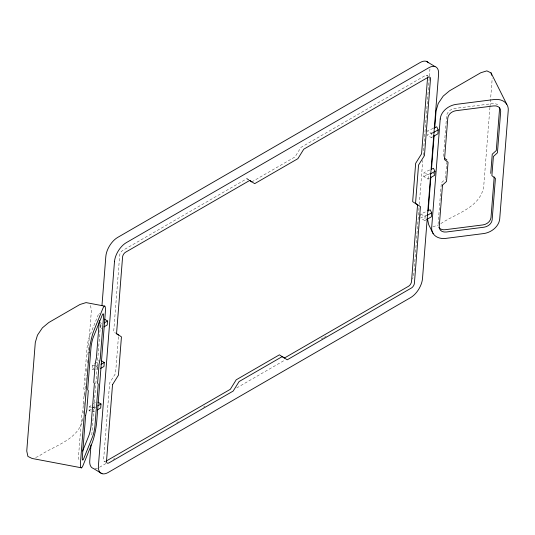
<?xml version="1.0" encoding="UTF-8"?>
<svg xmlns="http://www.w3.org/2000/svg" width="535" height="535" viewBox="0 0 535 535"><rect width="100%" height="100%" fill="white"/><g stroke="black" fill="none" stroke-linecap="round" stroke-linejoin="round"><path stroke-width="0.4" stroke-dasharray="2.67 2.01" d="M83.279 413.595L83.607 409.456M83.928 405.309L84.256 401.17M84.65 396.201L84.911 392.884M85.232 388.744L85.627 383.776M85.888 380.459L86.275 375.49M86.603 371.35L86.931 367.204M87.252 363.064L87.579 358.925M87.907 354.779L91.425 310.053L90.261 304.636M95.752 407.035L94.441 407.797L94.127 411.783L89.064 410.827L89.378 406.834L92.709 404.36M95.223 369.886L92.328 369.337L92.642 365.345L93.973 364.355M91.779 434.975L100.667 322.05M97.644 367.104L97.39 370.294L95.946 370.019M100.968 324.812L100.654 328.804L101.971 328.042M118.436 336.776L115.553 373.41L109.648 382.92L103.623 459.518A3.959 2.08 -58.8 0 0 105.248 461.471M419.025 207.727L413.863 273.318A15.829 8.319 -58.8 0 1 412.518 279.049M419.286 204.403L422.75 160.393M423.138 155.411L429.939 69.055M420.624 216.387L420.811 213.993L426.576 211.405M429.384 178.336L428.067 179.098L423.76 176.496L424.074 172.504L429.839 169.916M426.983 215.07L420.497 217.986L424.803 220.587L425.118 216.601L426.428 215.839M428.067 179.098L428.381 175.105L424.074 172.504M432.795 132.412L427.024 135.001L431.337 137.609L431.645 133.616L432.962 132.861M438.091 224.299L441.355 182.809L445.387 179.131M443.428 156.441L446.631 115.781A7.911 6.039 -26.6 0 1 454.69 108.438L492.488 103.623A7.911 6.039 -26.6 0 1 497.684 104.813M445.454 178.302L446.698 162.48M489.94 107.308L483.68 186.829C479.815 208.55 454.396 213.753 439.014 224.84M490.006 106.478L492.22 78.317M82.885 418.564C79.019 440.285 53.6 445.488 38.219 456.576L34.407 457.759M100.252 324.377L101.59 323.387M94.641 363.86L99.303 360.396M92.328 369.337L93.658 368.347M96.32 366.368L98.32 364.877M93.371 403.865L95.37 402.38M89.064 410.827L91.726 408.847M92.394 408.352L95.725 405.878M248.614 179.707L246.889 178.663L122.649 250.5A3.959 2.08 -58.8 0 0 119.693 255.248L113.667 331.854L115.506 333.071M251.791 181.927L294.999 156.936L300.904 147.433L425.144 75.596A3.959 2.08 -58.8 0 1 427.545 76.318M431.337 137.609L432.648 136.846M424.803 220.587L426.114 219.832M99.55 467.236L106.05 463.477M113.273 459.304L114.717 458.468M176.804 422.57L178.249 421.74M203.514 407.128L204.958 406.292M236.724 387.928L285.095 359.955M321.194 339.09L323.361 337.832M324.083 337.418L326.25 336.167M433.109 128.42L427.338 131.015L431.645 133.616M423.76 176.496L430.247 173.581M432.909 226.74L438.252 225.081M92.642 365.345L95.531 365.893M96.26 366.027L97.704 366.301M89.378 406.834L91.545 407.249M92.267 407.382L94.441 407.797M426.689 75.288L428.415 76.331M420.811 213.993L425.118 216.601M104.532 461.458L105.683 462.153M246.889 178.663L248.728 179.887M433.129 172.283L434.039 174.096M97.544 468.185A15.829 8.319 -58.8 0 1 94.053 468.62M79.006 459.344A7.911 1.164 -79.3 0 1 78.545 456.041L81.808 414.545L82.958 409.135L84.47 389.982L83.821 389.012L87.085 347.523A7.911 1.164 -79.3 0 1 89.385 336.696L98.366 314.46A7.911 1.164 -79.3 0 1 99.67 313.798"/><path stroke-width="0.8" d="M99.336 320.545L96.394 357.888L95.25 363.298L93.739 382.451L94.387 383.421L91.124 424.91A7.911 1.164 -79.3 0 1 88.823 435.744L82.624 451.072M90.997 444.939L89.753 460.715A15.829 8.319 -58.8 0 0 93.398 468.473L102.038 473.696M101.978 305.445L105.83 256.452A15.829 8.319 -58.8 0 1 117.64 237.44L420.135 62.535A15.829 8.319 -58.8 0 1 428.461 62.749M97.932 402.133L101.008 403.999L100.694 407.984L97.41 409.884M101.195 360.643L104.278 362.503L103.964 366.495L100.674 368.394M104.465 319.154L107.542 321.013L107.227 325.006L103.944 326.905M427.599 77.227L421.567 153.826L415.662 163.329L412.652 201.628L417.547 204.892L411.522 281.49A3.959 2.08 -58.8 0 1 408.566 286.245L284.326 358.076L279.43 354.819L236.216 379.803L230.311 389.313L106.07 461.143M428.194 211.004L430.869 177.045M431.457 169.588L434.126 135.623M434.714 128.166L436.085 110.772L438.259 103.422L443.194 96.113L449.56 90.796L480.751 72.76L486.857 70.867L491.05 72.9L506.725 104.245M428.02 210.757L430.18 209.787L431.685 212.803L431.377 216.789L426.776 219.45M431.284 169.267L433.444 168.298L434.955 171.307L434.641 175.299L430.695 177.58M433.832 128.099L436.714 126.802L438.218 129.818L437.904 133.81L433.303 136.465M490.742 173.36L492.247 154.207L496.279 150.536L499.543 109.04A7.911 6.039 -26.6 0 0 499.416 107.421M494.206 176.898L491.003 217.558A7.911 6.039 -26.6 0 1 482.944 224.907L445.147 229.716A7.911 6.039 -26.6 0 1 438.854 227.362M104.258 322.913L107.542 321.013M433.617 132.479L438.218 129.818M100.988 364.402L104.278 362.503M430.354 173.969L434.955 171.307M97.724 405.898L101.008 403.999M427.09 215.458L431.685 212.803M104.379 306.067L86.061 302.603L79.956 304.495L48.772 322.531L42.399 327.848L37.463 335.157L35.29 342.507L26.75 451.025L27.92 456.442L32.12 458.475L81.521 467.824M426.295 61.304L434.942 66.527M249.337 180.295L251.791 181.927M116.115 333.479L118.569 335.111M444.538 158.179L446.892 159.985M433.196 233.675L428.716 224.707L427.545 219.29M491.05 72.9L491.551 75.221M89.131 352.699L80.591 461.217A15.829 2.334 -79.3 0 0 83.179 465.089L92.167 442.853A15.829 2.334 -79.3 0 0 96.761 421.192L105.301 312.674A15.829 2.334 -79.3 0 0 102.713 308.802L93.732 331.038A15.829 2.334 -79.3 0 0 89.131 352.699M85.654 415.274L82.39 456.77A7.911 1.164 -79.3 0 0 83.687 458.702L92.669 436.466A7.911 1.164 -79.3 0 0 94.969 425.639L98.233 384.15L97.584 383.18L99.095 364.027L100.246 358.617L103.509 317.121A7.911 1.164 -79.3 0 0 102.212 315.189L93.23 337.424A7.911 1.164 -79.3 0 0 90.93 348.252L87.666 389.741L88.315 390.71L86.804 409.863L85.654 415.274M114.477 261.682L98.4 465.945A15.829 8.319 -58.8 0 0 108.197 472.465L410.699 297.56A15.829 8.319 -58.8 0 0 422.503 278.548L438.58 74.285A15.829 8.319 -58.8 0 0 428.782 67.764L126.28 242.663A15.829 8.319 -58.8 0 0 114.477 261.682M112.531 384.658L106.498 461.257A3.959 2.08 -58.8 0 0 108.953 462.889L233.193 391.052L239.098 381.549L282.313 356.557L287.208 359.821L411.448 287.984A3.959 2.08 -58.8 0 0 414.404 283.236L420.43 206.63L415.534 203.374L418.544 165.074L424.449 155.565L430.481 78.966A3.959 2.08 -58.8 0 0 428.027 77.341L303.786 149.171L297.881 158.681L254.667 183.665L249.771 180.409L125.531 252.239A3.959 2.08 -58.8 0 0 122.575 256.994L116.55 333.593L121.445 336.856L118.436 375.155L112.531 384.658M440.218 119.037L431.678 227.549A15.829 12.071 -26.6 0 0 445.789 238.389L483.586 233.574A15.829 12.071 -26.6 0 0 499.71 218.882L508.25 110.37A15.829 12.071 -26.6 0 0 494.133 99.53L456.342 104.345A15.829 12.071 -26.6 0 0 440.218 119.037M442.498 185.097L439.235 226.586A7.911 6.039 -26.6 0 0 446.29 232.009L484.088 227.194A7.911 6.039 -26.6 0 0 492.153 219.845L495.417 178.356L491.886 175.647L493.397 156.494L497.423 152.823L500.693 111.333A7.911 6.039 -26.6 0 0 493.631 105.91L455.833 110.725A7.911 6.039 -26.6 0 0 447.775 118.075L444.511 159.564L448.036 162.272L446.531 181.425L442.498 185.097"/></g></svg>
